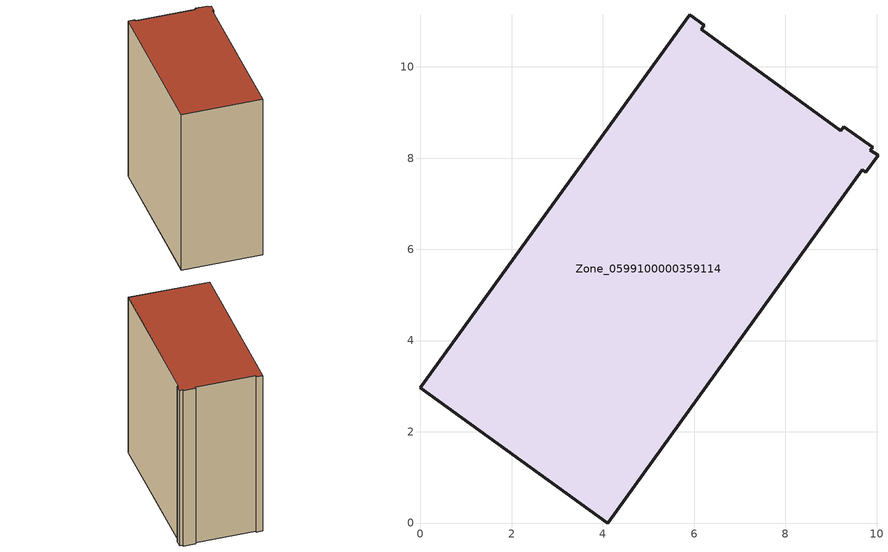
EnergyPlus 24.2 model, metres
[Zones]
Zone_0599100000359114
 floor ground (C_G): 10.03,8.07 9.77,7.69 9.68,7.75 4.11,0 0,2.97 5.9,11.14 6.22,10.91 6.16,10.82 9.21,8.6 9.29,8.69 9.91,8.24 9.86,8.18 z3.57
 wall outside (C_F): 9.77,7.69 10.03,8.07 9.86,8.18 9.91,8.24 9.29,8.69 9.21,8.6 6.16,10.82 6.22,10.91 5.9,11.14 0,2.97 4.11,0 9.68,7.75 9.77,7.69 z3.57:14.86
 roof outside (C_R): 9.86,8.18 9.91,8.24 9.29,8.69 9.21,8.6 6.16,10.82 6.22,10.91 5.9,11.14 0,2.97 4.11,0 9.68,7.75 9.77,7.69 10.03,8.07 z14.86
[BUILDING]
Pand.0599100000359114: North Axis=0; Terrain=City; Loads Convergence Tolerance Value=0.04; Temperature Convergence Tolerance Value=0.4; Solar Distribution=FullExterior; Maximum Number of Warmup Days=25; Minimum Number of Warmup Days=1
[Site:Location]
Rotterdam.The.Hague.AP_ZH_NLD Design_Conditions: Latitude=51.96; Longitude=4.45; Time Zone=1; Elevation=-4.5
[SITE:GROUNDTEMPERATURE:BUILDINGSURFACE]
18, 18, 18, 18, 18, 18, 18, 18, 18, 18, 18, 18
[MATERIAL] Thermal Absorptance=0.9; Solar Absorptance=0.7; Visible Absorptance=0.7
Name | Roughness | Thickness | Conductivity | Density | Specific Heat
G.TI.1992-2005 | MediumSmooth | 0.15 | 0.06 | 540 | 1210
F.TI.1992-2005 | Rough | 0.3 | 0.12 | 1920 | 840
R.TI.1992-2005 | MediumRough | 0.2 | 0.08 | 1500 | 1000
[CONSTRUCTION]
C_G: G.TI.1992-2005
C_F: F.TI.1992-2005
C_R: R.TI.1992-2005
[ZONE]
Zone_0599100000359114: Type=1; Multiplier=1; Ceiling Height=Autocalculate; Volume=Autocalculate; Floor Area=autocalculate; Part of Total Floor Area=Yes
[ZONEINFILTRATION:DESIGNFLOWRATE]
Infil_Zone_0599100000359114: Zone or ZoneList or Space or SpaceList=Zone_0599100000359114; Schedule=AlwaysOn; Design Flow Rate Calculation Method=Flow/Area; Flow Rate per Floor Area=0.0015; Constant Term Coefficient=1; Temperature Term Coefficient=0; Velocity Term Coefficient=0; Velocity Squared Term Coefficient=0
[HVACTEMPLATE:ZONE:IDEALLOADSAIRSYSTEM]
Zone_0599100000359114: Maximum Heating Supply Air Temperature=50; Minimum Cooling Supply Air Temperature=13; Maximum Heating Supply Air Humidity Ratio=0.0156; Minimum Cooling Supply Air Humidity Ratio=0.0077; Heating Limit=NoLimit; Cooling Limit=NoLimit; Dehumidification Control Type=ConstantSensibleHeatRatio; Cooling Sensible Heat Ratio=0.7; Dehumidification Setpoint=60; Humidification Control Type=None; Humidification Setpoint=30; Outdoor Air Method=None; Outdoor Air Flow Rate per Person=0.00944; Outdoor Air Flow Rate per Zone Floor Area=0; Outdoor Air Flow Rate per Zone=0; Demand Controlled Ventilation Type=None; Outdoor Air Economizer Type=NoEconomizer; Heat Recovery Type=None; Sensible Heat Recovery Effectiveness=0.7; Latent Heat Recovery Effectiveness=0.65
[ZONECONTROL:THERMOSTAT]
ThermostatControl_Zone_0599100000359114: Zone or ZoneList=Zone_0599100000359114; Control Type Schedule=DualSetpointControlType; Control 1=Thermostat_Zone_0599100000359114; Temperature Difference Between Cutout And Setpoint=0
[THERMOSTATSETPOINT:DUALSETPOINT]
Thermostat_Zone_0599100000359114: Heating Setpoint Temperature Schedule=HeatingSetpoint_Zone_0599100000359114; Cooling Setpoint Temperature Schedule=CoolingSetpoint_Zone_0599100000359114
[SCHEDULE:COMPACT]
HeatingSetpoint_Zone_0599100000359114: Through: 12/31, For: AllDays, Until: 24:00, 21
CoolingSetpoint_Zone_0599100000359114: Through: 12/31, For: AllDays, Until: 24:00, 24
DualSetpointControlType: Through: 12/31, For: AllDays, Until: 24:00, 4
AlwaysOn: Through: 12/31, For: AllDays, Until: 24:00, 1
